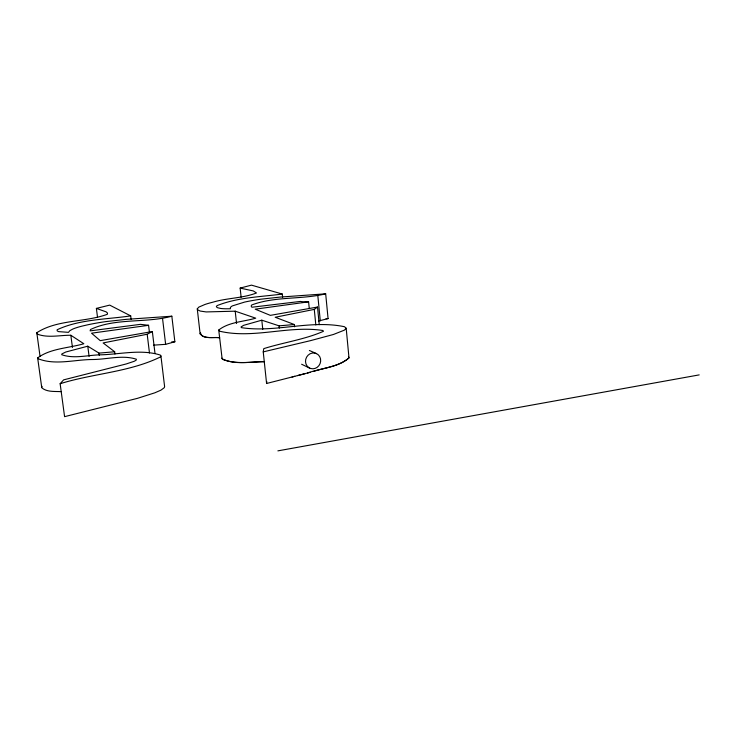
<?xml version="1.0" encoding="UTF-8"?>
<svg xmlns="http://www.w3.org/2000/svg" width="736" height="736" viewBox="0 0 736 736"><rect width="100%" height="100%" fill="white"/><g stroke="black" fill="none" stroke-linecap="round" stroke-linejoin="round"><path stroke-width="1.1" d="M294.768 376.308L266.588 383.484L266.828 381.634M241.132 297.206L240.148 288.089L253.294 290.932L256.478 292.974C242.77 298.31 227.01 297.924 212.759 302.22A56.322 7.894 -6.1 0 0 205.068 304.428L198.812 307.114L197.266 308.872L200.128 333.831C204.36 339.397 213.532 336.876 219.659 337.75C214.443 336.72 201.452 339.839 200.523 332.847M266.588 383.484L263.24 351.882L263.764 348.634C283.452 342.424 304.584 339.581 323.426 331.31L322.948 330.51C288.898 325.146 253.653 339.176 219.779 331.237L218.73 330.032C228.841 321.982 243.561 321.788 255.714 318.173L235.216 311.181L206.126 311.926L200.21 311.052L198.03 310.031L197.266 308.872M200.128 333.831L200.302 333.178M160.917 355.92L160.54 356.896C129.508 372.186 92.874 373.456 60.14 383.723L64.584 416.659L137.43 398.351L154.781 392.831L160.926 390.154L164.257 387.706L164.616 386.612L160.917 355.92L160.292 355.056C141.432 349.085 120.906 354.172 101.559 354.798C88.504 354.844 74.29 359.205 61.723 354.715L61.833 353.961L65.798 352.01L87.768 346.196L98.992 353.105L114.669 351.762L114.954 354.025M61.116 391.653C54.722 391.267 47.187 392.224 41.915 387.927L41.998 386.308M41.676 387.145L37.656 357.926C50.398 348.33 68.761 348.183 83.84 343.74L70.831 335.257C59.855 335.147 47.72 338.192 37.251 334.098L36.8 332.709C57.362 319.36 84.852 322.552 107.355 314.29L107.502 313.076L106.186 311.88L96.379 308.402L97.529 317.345M60.14 383.723L63.627 379.868L126.307 363.934L134.145 361.312L136.151 360.189L136.408 359.242C122.535 354.642 107.024 359.462 92.672 359.518C74.768 359.527 54.906 365.626 37.886 358.616L37.656 357.926M294.584 326.802L294.354 324.53L279.082 325.846L261.804 320.188L243.57 325.349L241.003 327.032L241.5 327.667C275.512 332.884 310.454 319.571 344.476 326.72L346.187 328.247L344.411 330.133L333.417 334.484L310.38 340.676L263.24 351.882M294.354 324.53L275.209 317.262L314.281 309.387L317.52 307.041L319.24 324.659M114.669 351.762L103.114 342.939L147.191 334.236L152.343 331.54L154.965 353.188M318.55 321.006L328.072 318.587L325.68 293.82L280.462 297.05L260.691 299.212A46.892 6.679 -5.9 0 0 244.545 302.1L232.19 305.955L230.414 307.344L230.405 308.761L225.989 308.789A25.723 3.597 -6.1 0 1 220.736 308.467L217.368 307.666L216.347 306.719L217.01 305.642C237.608 297.362 260.461 296.912 282.284 294.05L282.624 297.344M153.695 345.138L165.637 344.338L174.864 341.78L171.838 316.204L126.288 319.36L105.708 321.614A49.045 7.121 -7 0 0 87.869 324.769L82.101 326.103A40.121 5.796 -7 0 0 72.735 329.093L69.8 330.703L68.503 332.35L58.567 331.614L57.206 330.896L57.104 329.774C79.736 319.157 106.242 319.516 130.704 315.891L131.118 319.295M309.267 308.504L308.605 301.834L304.916 301.834A18.768 2.659 -5.6 0 1 300.472 301.42L251.868 307.243L251.151 306.084L251.638 305.017C275.126 296.093 301.53 299.773 325.68 293.82M307.473 373.023C321.006 368.147 337.934 367.54 348.984 357.889L346.187 328.247M313.435 371.468C325.312 367.466 339.452 366.372 348.984 357.889L348.597 356.96M240.148 288.089L251.473 285.136L282.284 294.05M310.224 372.306L292.017 377.016M305.136 373.64L297.473 375.618M149.38 331.936L148.571 325.312L140.493 324.346L90.123 330.869L90.5 329.507C115.442 317.676 145.581 323.398 171.838 316.204M96.379 308.402L109.701 305.118L130.704 315.891M277.886 450.864L699.2 374.891M152.343 331.54L100.216 340.648L91.54 333.187L148.571 325.312M317.52 307.041L270.342 315.367L255.217 309.175L308.605 301.834M264.574 361.624C250.663 361.597 235.078 365.212 222.125 358.828L218.73 330.032M326.039 318.716L328.072 318.587M263.847 361.698C250.304 361.928 235.897 364.467 222.934 359.49L221.867 358.11M171.58 341.973L174.864 341.78M309.378 350.474L316.544 353.639A8.013 7.498 -65.3 0 1 317.234 367.292A8.013 7.498 -65.3 0 1 305.523 361.698A8.013 7.498 -65.3 0 1 316.544 353.639M301.622 364.237L309.69 368.129M36.8 332.709L40.038 356.334M70.831 335.257L72.45 347.484M87.768 346.196L89.102 356.408M98.992 353.105L99.277 355.368M147.191 334.236L149.472 353.022M162.555 318.578L165.637 344.338M235.216 311.181L236.56 323.527M261.804 320.188L262.77 329.314M279.082 325.846L279.312 328.118M317.851 295.955L320.289 320.887M314.281 309.387L315.818 324.953"/></g></svg>
